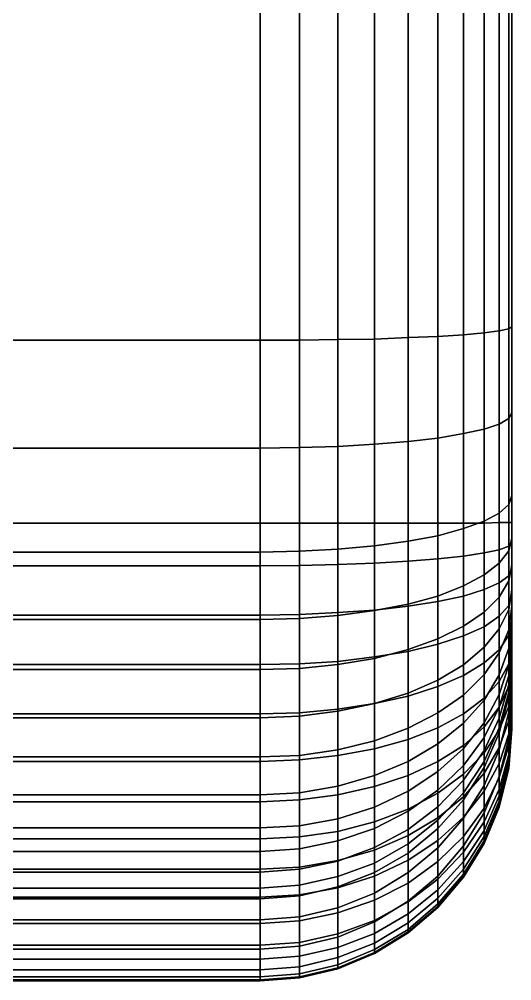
# Model space of a CAD drawing. Extents: x -0.92 to 0.87, y -0.39 to 0.43.
# Drawn here: x -0.5859 to -0.488, y -0.3881 to -0.1969 of the extents above; entities that cross this region are included whole.
import ezdxf

# ---------------------------------------------------------------- set-up
doc = ezdxf.new("R2010")
doc.units = 0
for name, color, linetype in [('CAP_2.8', 7, 'CONTINUOUS'), ('EXTRUDE_1', 7, 'CONTINUOUS'), ('ROUNDING_2.8', 7, 'CONTINUOUS')]:
    doc.layers.add(name, color=color, linetype=linetype)

msp = doc.modelspace()

# ---------------------------------------------------------------- meshes
at = {"layer": 'CAP_2.8'}
mesh = msp.add_polyface(dxfattribs=at)
corners = [(-0.488, -0.297, -0.2428), (-0.488, -0.301, -0.2426), (-0.488, -0.3061, -0.2419), (-0.488, -0.3114, -0.2406), (-0.488, -0.3165, -0.2389), (-0.488, -0.3215, -0.2366), (-0.488, -0.3252, -0.2345), (-0.488, -0.3286, -0.232), (-0.488, -0.3309, -0.23), (-0.488, -0.333, -0.2278), (-0.488, -0.3347, -0.2255), (-0.488, -0.3361, -0.223), (-0.488, -0.3368, -0.2212), (-0.488, -0.3374, -0.2194), (-0.488, -0.3378, -0.2176), (-0.488, -0.3381, -0.2138), (-0.488, -0.3379, -0.1933), (-0.488, -0.3321, -0.1238), (-0.488, -0.3271, -0.093), (-0.488, -0.3241, -0.0822), (-0.488, -0.3235, -0.0805), (-0.488, -0.3222, -0.0778), (-0.488, -0.3209, -0.0755), (-0.488, -0.3193, -0.0734), (-0.488, -0.3166, -0.0706), (-0.488, -0.3136, -0.068), (-0.488, -0.3103, -0.0658), (-0.488, -0.3054, -0.0632), (-0.488, -0.3001, -0.0611), (-0.488, -0.2916, -0.0587), (-0.488, -0.2752, -0.0558), (-0.488, -0.2581, -0.054), (-0.488, -0.1654, -0.0542), (-0.488, -0.0651, -0.0564), (-0.488, 0.0006, -0.0581), (-0.488, 0.0546, -0.0616), (-0.488, 0.1032, -0.0699), (-0.488, 0.1463, -0.0762), (-0.488, 0.1468, -0.0762), (-0.488, 0.1483, -0.0764), (-0.488, 0.151, -0.0773), (-0.488, 0.1598, -0.081), (-0.488, 0.1965, -0.0979), (-0.488, 0.1998, -0.0989), (-0.488, 0.2016, -0.0993), (-0.488, 0.2031, -0.0994), (-0.488, 0.2037, -0.0994), (-0.488, 0.2043, -0.0992), (-0.488, 0.2047, -0.099), (-0.488, 0.205, -0.0987), (-0.488, 0.2052, -0.0983), (-0.488, 0.2053, -0.0978), (-0.488, 0.2052, -0.0955), (-0.488, 0.1882, 0.2108), (-0.488, 0.1888, 0.2203), (-0.488, 0.1903, 0.2309), (-0.488, 0.1927, 0.2391), (-0.488, 0.1961, 0.2472), (-0.488, 0.2004, 0.2552), (-0.488, 0.2074, 0.2656), (-0.488, 0.2177, 0.2779), (-0.488, 0.2316, 0.2916), (-0.488, 0.2489, 0.3057), (-0.488, 0.2661, 0.3172), (-0.488, 0.2797, 0.3248), (-0.488, 0.2912, 0.3299), (-0.488, 0.2947, 0.331), (-0.488, 0.3001, 0.332), (-0.488, 0.3057, 0.3325), (-0.488, 0.3115, 0.3323), (-0.488, 0.3193, 0.3312), (-0.488, 0.3272, 0.3293), (-0.488, 0.3369, 0.3259), (-0.488, 0.3463, 0.3216), (-0.488, 0.3567, 0.3156), (-0.488, 0.366, 0.309), (-0.488, 0.3712, 0.3044), (-0.488, 0.3766, 0.2988), (-0.488, 0.3784, 0.2966), (-0.488, 0.3799, 0.2942), (-0.488, 0.3817, 0.2905), (-0.488, 0.3831, 0.2866), (-0.488, 0.384, 0.2826), (-0.488, 0.3847, 0.2769), (-0.488, 0.3848, 0.271), (-0.488, 0.3824, 0.2496), (-0.488, 0.3786, 0.227), (-0.488, 0.3447, -0.1559), (-0.488, 0.3355, -0.1884), (-0.488, 0.3304, -0.2006), (-0.488, 0.3249, -0.2098), (-0.488, 0.322, -0.2131), (-0.488, 0.319, -0.2155), (-0.488, 0.3158, -0.217), (-0.488, 0.3126, -0.2176)]
mesh.append_faces([[corners[k] for k in face] for face in [(0, 1, 16, 16), (0, 16, 17, 17), (0, 17, 31, 31), (0, 31, 32, 32), (0, 32, 33, 33), (0, 33, 34, 34), (0, 34, 35, 35), (0, 35, 94, 94), (1, 2, 16, 16), (2, 3, 16, 16), (3, 4, 15, 15), (3, 15, 16, 16), (4, 5, 15, 15), (5, 6, 15, 15), (6, 7, 15, 15), (7, 8, 15, 15), (8, 9, 15, 15), (9, 10, 15, 15), (10, 11, 14, 14), (10, 14, 15, 15), (11, 12, 14, 14), (12, 13, 14, 14), (17, 18, 30, 30), (17, 30, 31, 31), (18, 19, 27, 27), (18, 27, 28, 28), (18, 28, 29, 29), (18, 29, 30, 30), (19, 20, 24, 24), (19, 24, 25, 25), (19, 25, 26, 26), (19, 26, 27, 27), (20, 21, 22, 22), (20, 22, 23, 23), (20, 23, 24, 24), (35, 36, 94, 94), (36, 37, 41, 41), (36, 41, 42, 42), (36, 42, 94, 94), (37, 38, 39, 39), (37, 39, 40, 40), (37, 40, 41, 41), (42, 43, 94, 94), (43, 44, 94, 94), (44, 45, 94, 94), (45, 46, 94, 94), (46, 47, 94, 94), (47, 48, 94, 94), (48, 49, 94, 94), (49, 50, 87, 87), (49, 87, 88, 88), (49, 88, 94, 94), (50, 51, 87, 87), (51, 52, 87, 87), (52, 53, 86, 86), (52, 86, 87, 87), (53, 54, 58, 58), (53, 58, 59, 59), (53, 59, 86, 86), (54, 55, 56, 56), (54, 56, 57, 57), (54, 57, 58, 58), (59, 60, 86, 86), (60, 61, 86, 86), (61, 62, 86, 86), (62, 63, 86, 86), (63, 64, 85, 85), (63, 85, 86, 86), (64, 65, 69, 69), (64, 69, 70, 70), (64, 70, 71, 71), (64, 71, 72, 72), (64, 72, 85, 85), (65, 66, 67, 67), (65, 67, 68, 68), (65, 68, 69, 69), (72, 73, 85, 85), (73, 74, 85, 85), (74, 75, 84, 84), (74, 84, 85, 85), (75, 76, 84, 84), (76, 77, 82, 82), (76, 82, 83, 83), (76, 83, 84, 84), (77, 78, 79, 79), (77, 79, 80, 80), (77, 80, 81, 81), (77, 81, 82, 82), (88, 89, 94, 94), (89, 90, 94, 94), (90, 91, 94, 94), (91, 92, 94, 94), (92, 93, 94, 94)]])
at = {"layer": 'EXTRUDE_1'}
mesh = msp.add_polyface(dxfattribs=at)
corners = [(-0.588, -0.2971, -0.2928), (-0.588, -0.3056, -0.2925), (-0.588, -0.3154, -0.2911), (-0.588, -0.3252, -0.2887), (-0.588, -0.335, -0.2854), (-0.588, -0.3445, -0.2811), (-0.588, -0.3525, -0.2765), (-0.588, -0.3599, -0.2711), (-0.588, -0.3659, -0.2658), (-0.588, -0.3715, -0.2598), (-0.588, -0.3767, -0.2527), (-0.588, -0.381, -0.2451), (-0.588, -0.3838, -0.2385), (-0.588, -0.3859, -0.232), (-0.588, -0.3873, -0.2248), (-0.588, -0.3881, -0.2158), (-0.588, -0.3879, -0.191), (-0.588, -0.3818, -0.1176), (-0.588, -0.376, -0.0823), (-0.588, -0.3718, -0.0668), (-0.588, -0.3697, -0.0613), (-0.588, -0.3665, -0.0542), (-0.588, -0.3624, -0.0475), (-0.588, -0.3577, -0.0413), (-0.588, -0.3511, -0.0342), (-0.588, -0.3436, -0.0279), (-0.588, -0.3358, -0.0227), (-0.588, -0.3262, -0.0177), (-0.588, -0.3163, -0.0138), (-0.588, -0.3029, -0.0099), (-0.588, -0.2822, -0.0063), (-0.588, -0.2607, -0.004), (-0.588, -0.1648, -0.0042), (-0.588, -0.0639, -0.0064), (-0.588, 0.0029, -0.0082), (-0.588, 0.0604, -0.0118), (-0.588, 0.111, -0.0205), (-0.588, 0.1509, -0.0263), (-0.588, 0.1522, -0.0264), (-0.588, 0.16, -0.0277), (-0.588, 0.1682, -0.0303), (-0.588, 0.1801, -0.0353), (-0.588, 0.2144, -0.0511), (-0.588, 0.2122, -0.0504), (-0.588, 0.2084, -0.0497), (-0.588, 0.2025, -0.0492), (-0.588, 0.195, -0.05), (-0.588, 0.1861, -0.0523), (-0.588, 0.1751, -0.0581), (-0.588, 0.1643, -0.0685), (-0.588, 0.1573, -0.0821), (-0.588, 0.1551, -0.0941), (-0.588, 0.1552, -0.0977), (-0.588, 0.1381, 0.211), (-0.588, 0.139, 0.2254), (-0.588, 0.1413, 0.2415), (-0.588, 0.1455, 0.256), (-0.588, 0.151, 0.2689), (-0.588, 0.1576, 0.2811), (-0.588, 0.1673, 0.2956), (-0.588, 0.1808, 0.3118), (-0.588, 0.1982, 0.3289), (-0.588, 0.2191, 0.3459), (-0.588, 0.2399, 0.3599), (-0.588, 0.2574, 0.3696), (-0.588, 0.2736, 0.3768), (-0.588, 0.2824, 0.3795), (-0.588, 0.2934, 0.3817), (-0.588, 0.3046, 0.3825), (-0.588, 0.3156, 0.3822), (-0.588, 0.3286, 0.3804), (-0.588, 0.3414, 0.3773), (-0.588, 0.3556, 0.3723), (-0.588, 0.3692, 0.3661), (-0.588, 0.3838, 0.3577), (-0.588, 0.3968, 0.3483), (-0.588, 0.4056, 0.3408), (-0.588, 0.4145, 0.3316), (-0.588, 0.4193, 0.3254), (-0.588, 0.4235, 0.3188), (-0.588, 0.4279, 0.31), (-0.588, 0.4311, 0.3006), (-0.588, 0.4333, 0.2913), (-0.588, 0.4346, 0.2805), (-0.588, 0.4349, 0.2687), (-0.588, 0.4319, 0.2425), (-0.588, 0.4282, 0.2206), (-0.588, 0.394, -0.1649), (-0.588, 0.3829, -0.2048), (-0.588, 0.3751, -0.2233), (-0.588, 0.3654, -0.2394), (-0.588, 0.3567, -0.2493), (-0.588, 0.3458, -0.2581), (-0.588, 0.331, -0.2652), (-0.588, 0.3177, -0.2674), (-0.538, -0.2971, -0.2928), (-0.538, -0.3056, -0.2925), (-0.538, -0.3154, -0.2911), (-0.538, -0.3252, -0.2887), (-0.538, -0.335, -0.2854), (-0.538, -0.3445, -0.2811), (-0.538, -0.3525, -0.2765), (-0.538, -0.3599, -0.2711), (-0.538, -0.3659, -0.2658), (-0.538, -0.3715, -0.2598), (-0.538, -0.3767, -0.2527), (-0.538, -0.381, -0.2451), (-0.538, -0.3838, -0.2385), (-0.538, -0.3859, -0.232), (-0.538, -0.3873, -0.2248), (-0.538, -0.3881, -0.2158), (-0.538, -0.3879, -0.191), (-0.538, -0.3818, -0.1176), (-0.538, -0.376, -0.0823), (-0.538, -0.3718, -0.0668), (-0.538, -0.3697, -0.0613), (-0.538, -0.3665, -0.0542), (-0.538, -0.3624, -0.0475), (-0.538, -0.3577, -0.0413), (-0.538, -0.3511, -0.0342), (-0.538, -0.3436, -0.0279), (-0.538, -0.3358, -0.0227), (-0.538, -0.3262, -0.0177), (-0.538, -0.3163, -0.0138), (-0.538, -0.3029, -0.0099), (-0.538, -0.2822, -0.0063), (-0.538, -0.2607, -0.004), (-0.538, -0.1648, -0.0042), (-0.538, -0.0639, -0.0064), (-0.538, 0.0029, -0.0082), (-0.538, 0.0604, -0.0118), (-0.538, 0.111, -0.0205), (-0.538, 0.1509, -0.0263), (-0.538, 0.1522, -0.0264), (-0.538, 0.16, -0.0277), (-0.538, 0.1682, -0.0303), (-0.538, 0.1801, -0.0353), (-0.538, 0.2144, -0.0511), (-0.538, 0.2122, -0.0504), (-0.538, 0.2084, -0.0497), (-0.538, 0.2025, -0.0492), (-0.538, 0.195, -0.05), (-0.538, 0.1861, -0.0523), (-0.538, 0.1751, -0.0581), (-0.538, 0.1643, -0.0685), (-0.538, 0.1573, -0.0821), (-0.538, 0.1551, -0.0941), (-0.538, 0.1552, -0.0977), (-0.538, 0.1381, 0.211), (-0.538, 0.139, 0.2254), (-0.538, 0.1413, 0.2415), (-0.538, 0.1455, 0.256), (-0.538, 0.151, 0.2689), (-0.538, 0.1576, 0.2811), (-0.538, 0.1673, 0.2956), (-0.538, 0.1808, 0.3118), (-0.538, 0.1982, 0.3289), (-0.538, 0.2191, 0.3459), (-0.538, 0.2399, 0.3599), (-0.538, 0.2574, 0.3696), (-0.538, 0.2736, 0.3768), (-0.538, 0.2824, 0.3795), (-0.538, 0.2934, 0.3817), (-0.538, 0.3046, 0.3825), (-0.538, 0.3156, 0.3822), (-0.538, 0.3286, 0.3804), (-0.538, 0.3414, 0.3773), (-0.538, 0.3556, 0.3723), (-0.538, 0.3692, 0.3661), (-0.538, 0.3838, 0.3577), (-0.538, 0.3968, 0.3483), (-0.538, 0.4056, 0.3408), (-0.538, 0.4145, 0.3316), (-0.538, 0.4193, 0.3254), (-0.538, 0.4235, 0.3188), (-0.538, 0.4279, 0.31), (-0.538, 0.4311, 0.3006), (-0.538, 0.4333, 0.2913), (-0.538, 0.4346, 0.2805), (-0.538, 0.4349, 0.2687), (-0.538, 0.4319, 0.2425), (-0.538, 0.4282, 0.2206), (-0.538, 0.394, -0.1649), (-0.538, 0.3829, -0.2048), (-0.538, 0.3751, -0.2233), (-0.538, 0.3654, -0.2394), (-0.538, 0.3567, -0.2493), (-0.538, 0.3458, -0.2581), (-0.538, 0.331, -0.2652), (-0.538, 0.3177, -0.2674)]
mesh.append_faces([[corners[k] for k in face] for face in [(0, 1, 96, 95), (1, 2, 97, 96), (2, 3, 98, 97), (3, 4, 99, 98), (4, 5, 100, 99), (5, 6, 101, 100), (6, 7, 102, 101), (7, 8, 103, 102), (8, 9, 104, 103), (9, 10, 105, 104), (10, 11, 106, 105), (11, 12, 107, 106), (12, 13, 108, 107), (13, 14, 109, 108), (14, 15, 110, 109), (15, 16, 111, 110), (16, 17, 112, 111), (17, 18, 113, 112), (18, 19, 114, 113), (19, 20, 115, 114), (20, 21, 116, 115), (21, 22, 117, 116), (22, 23, 118, 117), (23, 24, 119, 118), (24, 25, 120, 119), (25, 26, 121, 120), (26, 27, 122, 121), (27, 28, 123, 122), (28, 29, 124, 123), (29, 30, 125, 124), (30, 31, 126, 125), (31, 32, 127, 126), (32, 33, 128, 127), (33, 34, 129, 128), (34, 35, 130, 129), (35, 36, 131, 130), (36, 37, 132, 131), (37, 38, 133, 132), (38, 39, 134, 133), (39, 40, 135, 134), (40, 41, 136, 135), (41, 42, 137, 136), (42, 43, 138, 137), (43, 44, 139, 138), (44, 45, 140, 139), (45, 46, 141, 140), (46, 47, 142, 141), (47, 48, 143, 142), (48, 49, 144, 143), (49, 50, 145, 144), (50, 51, 146, 145), (51, 52, 147, 146), (52, 53, 148, 147), (53, 54, 149, 148), (54, 55, 150, 149), (55, 56, 151, 150), (56, 57, 152, 151), (57, 58, 153, 152), (58, 59, 154, 153), (59, 60, 155, 154), (60, 61, 156, 155), (61, 62, 157, 156), (62, 63, 158, 157), (63, 64, 159, 158), (64, 65, 160, 159), (65, 66, 161, 160), (66, 67, 162, 161), (67, 68, 163, 162), (68, 69, 164, 163), (69, 70, 165, 164), (70, 71, 166, 165), (71, 72, 167, 166), (72, 73, 168, 167), (73, 74, 169, 168), (74, 75, 170, 169), (75, 76, 171, 170), (76, 77, 172, 171), (77, 78, 173, 172), (78, 79, 174, 173), (79, 80, 175, 174), (80, 81, 176, 175), (81, 82, 177, 176), (82, 83, 178, 177), (83, 84, 179, 178), (84, 85, 180, 179), (85, 86, 181, 180), (86, 87, 182, 181), (87, 88, 183, 182), (88, 89, 184, 183), (89, 90, 185, 184), (90, 91, 186, 185), (91, 92, 187, 186), (92, 93, 188, 187), (93, 94, 189, 188), (94, 0, 95, 189)]])
at = {"layer": 'ROUNDING_2.8'}
mesh = msp.add_polyface(dxfattribs=at)
corners = [(-0.538, -0.2822, -0.0063), (-0.538, -0.2607, -0.004), (-0.5302, -0.2607, -0.0046), (-0.5302, -0.2821, -0.0069), (-0.538, -0.1648, -0.0042), (-0.5302, -0.1648, -0.0048), (-0.538, -0.0639, -0.0064), (-0.5302, -0.0639, -0.007), (-0.538, 0.0029, -0.0082), (-0.5302, 0.0029, -0.0088), (-0.538, 0.3177, -0.2674), (-0.538, -0.2971, -0.2928), (-0.5302, -0.2971, -0.2922), (-0.5302, 0.3176, -0.2668), (-0.5226, -0.2606, -0.0064), (-0.5226, -0.2819, -0.0087), (-0.5226, -0.1648, -0.0066), (-0.5226, -0.064, -0.0088), (-0.5226, 0.0028, -0.0106), (-0.5226, -0.2971, -0.2904), (-0.5226, 0.3175, -0.2649), (-0.5153, -0.2605, -0.0094), (-0.5153, -0.2814, -0.0117), (-0.5153, -0.1648, -0.0097), (-0.5153, -0.0641, -0.0118), (-0.5153, 0.0027, -0.0136), (-0.5153, -0.2971, -0.2874), (-0.5153, 0.3171, -0.262), (-0.5086, -0.2602, -0.0135), (-0.5086, -0.2809, -0.0158), (-0.5086, -0.1649, -0.0138), (-0.5086, -0.0642, -0.0159), (-0.5086, 0.0025, -0.0177), (-0.5086, -0.2971, -0.2833), (-0.5086, 0.3167, -0.2579), (-0.5027, -0.26, -0.0186), (-0.5027, -0.2802, -0.0208), (-0.5027, -0.165, -0.0188), (-0.5027, -0.0643, -0.021), (-0.5027, 0.0022, -0.0228), (-0.5086, 0.0593, -0.0213), (-0.5027, 0.0587, -0.0264), (-0.5027, -0.2971, -0.2782), (-0.5027, 0.3162, -0.2528), (-0.4976, -0.2597, -0.0246), (-0.4976, -0.2793, -0.0267), (-0.4976, -0.165, -0.0248), (-0.4976, -0.0644, -0.027), (-0.4976, 0.002, -0.0288), (-0.4976, 0.058, -0.0323), (-0.4976, -0.2971, -0.2722), (-0.4976, 0.3156, -0.2468), (-0.4976, -0.2982, -0.03), (-0.4935, -0.2784, -0.0333), (-0.4935, -0.2967, -0.0365), (-0.4935, -0.2593, -0.0313), (-0.4935, -0.1651, -0.0315), (-0.4935, -0.0646, -0.0337), (-0.4935, 0.0017, -0.0355), (-0.4935, 0.0572, -0.039), (-0.4935, -0.2971, -0.2655), (-0.4935, 0.3149, -0.2402), (-0.4905, -0.2774, -0.0405), (-0.4905, -0.2951, -0.0436), (-0.4905, -0.2589, -0.0385), (-0.4905, -0.1652, -0.0388), (-0.4905, -0.0648, -0.0409), (-0.4905, 0.0013, -0.0427), (-0.4905, 0.0564, -0.0462), (-0.4905, -0.297, -0.2583), (-0.4905, 0.3142, -0.233), (-0.4886, -0.2763, -0.0481), (-0.4886, -0.2934, -0.0511), (-0.4886, -0.2585, -0.0462), (-0.4886, -0.1653, -0.0464), (-0.4886, -0.0649, -0.0485), (-0.4886, 0.001, -0.0503), (-0.4886, 0.0555, -0.0538), (-0.4886, -0.297, -0.2506), (-0.4886, 0.3134, -0.2254), (-0.488, -0.2752, -0.0558), (-0.488, -0.2916, -0.0587), (-0.488, -0.2581, -0.054), (-0.488, -0.1654, -0.0542), (-0.488, -0.0651, -0.0564), (-0.488, 0.0006, -0.0581), (-0.488, 0.0546, -0.0616), (-0.488, -0.297, -0.2428), (-0.488, 0.3126, -0.2176)]
mesh.append_faces([[corners[k] for k in face] for face in [(0, 1, 2, 3), (1, 4, 5, 2), (4, 6, 7, 5), (6, 8, 9, 7), (10, 11, 12, 13), (3, 2, 14, 15), (2, 5, 16, 14), (5, 7, 17, 16), (7, 9, 18, 17), (13, 12, 19, 20), (15, 14, 21, 22), (14, 16, 23, 21), (16, 17, 24, 23), (17, 18, 25, 24), (20, 19, 26, 27), (22, 21, 28, 29), (21, 23, 30, 28), (23, 24, 31, 30), (24, 25, 32, 31), (27, 26, 33, 34), (29, 28, 35, 36), (28, 30, 37, 35), (30, 31, 38, 37), (31, 32, 39, 38), (32, 40, 41, 39), (34, 33, 42, 43), (36, 35, 44, 45), (35, 37, 46, 44), (37, 38, 47, 46), (38, 39, 48, 47), (39, 41, 49, 48), (43, 42, 50, 51), (52, 45, 53, 54), (45, 44, 55, 53), (44, 46, 56, 55), (46, 47, 57, 56), (47, 48, 58, 57), (48, 49, 59, 58), (51, 50, 60, 61), (54, 53, 62, 63), (53, 55, 64, 62), (55, 56, 65, 64), (56, 57, 66, 65), (57, 58, 67, 66), (58, 59, 68, 67), (61, 60, 69, 70), (63, 62, 71, 72), (62, 64, 73, 71), (64, 65, 74, 73), (65, 66, 75, 74), (66, 67, 76, 75), (67, 68, 77, 76), (70, 69, 78, 79), (72, 71, 80, 81), (71, 73, 82, 80), (73, 74, 83, 82), (74, 75, 84, 83), (75, 76, 85, 84), (76, 77, 86, 85), (79, 78, 87, 88)]])
mesh = msp.add_polyface(dxfattribs=at)
corners = [(-0.538, -0.2971, -0.2928), (-0.538, -0.3056, -0.2925), (-0.5302, -0.3055, -0.2918), (-0.5302, -0.2971, -0.2922), (-0.538, -0.3154, -0.2911), (-0.5302, -0.3153, -0.2905), (-0.538, -0.3163, -0.0138), (-0.538, -0.3029, -0.0099), (-0.5302, -0.3027, -0.0105), (-0.5302, -0.3161, -0.0144), (-0.538, -0.2822, -0.0063), (-0.5302, -0.2821, -0.0069), (-0.5226, -0.3053, -0.29), (-0.5226, -0.2971, -0.2904), (-0.5226, -0.3149, -0.2887), (-0.5226, -0.3023, -0.0123), (-0.5226, -0.3155, -0.0161), (-0.5226, -0.2819, -0.0087), (-0.5153, -0.3051, -0.287), (-0.5153, -0.2971, -0.2874), (-0.5153, -0.3144, -0.2857), (-0.5226, -0.3246, -0.2864), (-0.5153, -0.3237, -0.2835), (-0.5153, -0.3016, -0.0152), (-0.5153, -0.3145, -0.0189), (-0.5153, -0.2814, -0.0117), (-0.5086, -0.3047, -0.2829), (-0.5086, -0.2971, -0.2833), (-0.5086, -0.3136, -0.2817), (-0.5086, -0.3226, -0.2795), (-0.5153, -0.324, -0.0227), (-0.5086, -0.3132, -0.0228), (-0.5086, -0.3222, -0.0264), (-0.5086, -0.3007, -0.0192), (-0.5086, -0.2809, -0.0158), (-0.5027, -0.3042, -0.2779), (-0.5027, -0.2971, -0.2782), (-0.5027, -0.3127, -0.2767), (-0.5027, -0.3212, -0.2746), (-0.5027, -0.3116, -0.0277), (-0.5027, -0.3201, -0.0311), (-0.5027, -0.2996, -0.0242), (-0.5027, -0.2802, -0.0208), (-0.4976, -0.3037, -0.2719), (-0.4976, -0.2971, -0.2722), (-0.4976, -0.3116, -0.2708), (-0.4976, -0.3195, -0.2689), (-0.4976, -0.3096, -0.0333), (-0.4976, -0.3176, -0.0365), (-0.4976, -0.2982, -0.03), (-0.4976, -0.2793, -0.0267), (-0.4935, -0.303, -0.2652), (-0.4935, -0.2971, -0.2655), (-0.4935, -0.3103, -0.2642), (-0.4935, -0.3177, -0.2625), (-0.4935, -0.3074, -0.0396), (-0.4935, -0.3148, -0.0426), (-0.4935, -0.2967, -0.0365), (-0.4905, -0.3024, -0.258), (-0.4905, -0.297, -0.2583), (-0.4905, -0.309, -0.2571), (-0.4905, -0.3156, -0.2555), (-0.4935, -0.3218, -0.0462), (-0.4905, -0.3118, -0.0492), (-0.4905, -0.3181, -0.0525), (-0.4905, -0.3051, -0.0465), (-0.4905, -0.2951, -0.0436), (-0.4886, -0.3017, -0.2504), (-0.4886, -0.297, -0.2506), (-0.4886, -0.3076, -0.2496), (-0.4886, -0.3135, -0.2482), (-0.4905, -0.3223, -0.2533), (-0.4886, -0.3194, -0.2462), (-0.4905, -0.3229, -0.0556), (-0.4886, -0.3143, -0.0591), (-0.4886, -0.3183, -0.0618), (-0.4886, -0.3086, -0.0561), (-0.4886, -0.3026, -0.0537), (-0.4886, -0.2934, -0.0511), (-0.488, -0.301, -0.2426), (-0.488, -0.297, -0.2428), (-0.488, -0.3061, -0.2419), (-0.488, -0.3114, -0.2406), (-0.488, -0.3165, -0.2389), (-0.4886, -0.322, -0.0649), (-0.488, -0.3136, -0.068), (-0.488, -0.3166, -0.0706), (-0.488, -0.3103, -0.0658), (-0.488, -0.3054, -0.0632), (-0.488, -0.3001, -0.0611), (-0.488, -0.2916, -0.0587)]
mesh.append_faces([[corners[k] for k in face] for face in [(0, 1, 2, 3), (1, 4, 5, 2), (6, 7, 8, 9), (7, 10, 11, 8), (3, 2, 12, 13), (2, 5, 14, 12), (9, 8, 15, 16), (8, 11, 17, 15), (13, 12, 18, 19), (12, 14, 20, 18), (14, 21, 22, 20), (16, 15, 23, 24), (15, 17, 25, 23), (19, 18, 26, 27), (18, 20, 28, 26), (20, 22, 29, 28), (30, 24, 31, 32), (24, 23, 33, 31), (23, 25, 34, 33), (27, 26, 35, 36), (26, 28, 37, 35), (28, 29, 38, 37), (32, 31, 39, 40), (31, 33, 41, 39), (33, 34, 42, 41), (36, 35, 43, 44), (35, 37, 45, 43), (37, 38, 46, 45), (40, 39, 47, 48), (39, 41, 49, 47), (41, 42, 50, 49), (44, 43, 51, 52), (43, 45, 53, 51), (45, 46, 54, 53), (48, 47, 55, 56), (47, 49, 57, 55), (52, 51, 58, 59), (51, 53, 60, 58), (53, 54, 61, 60), (62, 56, 63, 64), (56, 55, 65, 63), (55, 57, 66, 65), (59, 58, 67, 68), (58, 60, 69, 67), (60, 61, 70, 69), (61, 71, 72, 70), (73, 64, 74, 75), (64, 63, 76, 74), (63, 65, 77, 76), (65, 66, 78, 77), (68, 67, 79, 80), (67, 69, 81, 79), (69, 70, 82, 81), (70, 72, 83, 82), (84, 75, 85, 86), (75, 74, 87, 85), (74, 76, 88, 87), (76, 77, 89, 88), (77, 78, 90, 89)]])
mesh = msp.add_polyface(dxfattribs=at)
corners = [(-0.538, -0.3154, -0.2911), (-0.538, -0.3252, -0.2887), (-0.5302, -0.3251, -0.2881), (-0.5302, -0.3153, -0.2905), (-0.538, -0.335, -0.2854), (-0.5302, -0.3348, -0.2848), (-0.538, -0.3445, -0.2811), (-0.5302, -0.3442, -0.2806), (-0.538, -0.3525, -0.2765), (-0.5302, -0.3521, -0.2759), (-0.538, -0.3511, -0.0342), (-0.538, -0.3436, -0.0279), (-0.5302, -0.3433, -0.0284), (-0.5302, -0.3507, -0.0346), (-0.538, -0.3358, -0.0227), (-0.5302, -0.3355, -0.0232), (-0.538, -0.3262, -0.0177), (-0.5302, -0.326, -0.0183), (-0.538, -0.3163, -0.0138), (-0.5302, -0.3161, -0.0144), (-0.5226, -0.3246, -0.2864), (-0.5226, -0.3149, -0.2887), (-0.5226, -0.3341, -0.2831), (-0.5226, -0.3433, -0.2789), (-0.5226, -0.3511, -0.2744), (-0.5226, -0.3422, -0.0299), (-0.5226, -0.3494, -0.036), (-0.5226, -0.3345, -0.0248), (-0.5226, -0.3252, -0.02), (-0.5226, -0.3155, -0.0161), (-0.5153, -0.333, -0.2803), (-0.5153, -0.3237, -0.2835), (-0.5153, -0.342, -0.2762), (-0.5153, -0.3495, -0.2719), (-0.5153, -0.3404, -0.0323), (-0.5153, -0.3473, -0.0382), (-0.5153, -0.333, -0.0274), (-0.5153, -0.324, -0.0227), (-0.5153, -0.3145, -0.0189), (-0.5086, -0.3315, -0.2765), (-0.5086, -0.3226, -0.2795), (-0.5086, -0.3401, -0.2726), (-0.5086, -0.3473, -0.2684), (-0.5153, -0.3536, -0.0448), (-0.5086, -0.3445, -0.0411), (-0.5086, -0.3504, -0.0475), (-0.5086, -0.3379, -0.0356), (-0.5086, -0.3309, -0.0309), (-0.5086, -0.3222, -0.0264), (-0.5027, -0.3296, -0.2718), (-0.5027, -0.3212, -0.2746), (-0.5027, -0.3378, -0.2681), (-0.5027, -0.3445, -0.2642), (-0.5086, -0.354, -0.2636), (-0.5027, -0.3508, -0.2596), (-0.5086, -0.3544, -0.0529), (-0.5027, -0.3465, -0.0507), (-0.5027, -0.3502, -0.0557), (-0.5027, -0.341, -0.0448), (-0.5027, -0.3348, -0.0397), (-0.5027, -0.3283, -0.0353), (-0.5027, -0.3201, -0.0311), (-0.4976, -0.3274, -0.2662), (-0.4976, -0.3195, -0.2689), (-0.4976, -0.335, -0.2628), (-0.4976, -0.3413, -0.2591), (-0.4976, -0.347, -0.255), (-0.5027, -0.3535, -0.0611), (-0.4976, -0.3453, -0.0591), (-0.4976, -0.3482, -0.0639), (-0.4976, -0.3419, -0.0546), (-0.4976, -0.3369, -0.0492), (-0.4976, -0.3313, -0.0445), (-0.4976, -0.3253, -0.0405), (-0.4976, -0.3176, -0.0365), (-0.4935, -0.3249, -0.26), (-0.4935, -0.3177, -0.2625), (-0.4935, -0.3319, -0.2568), (-0.4935, -0.3376, -0.2535), (-0.4935, -0.3428, -0.2497), (-0.4976, -0.3515, -0.251), (-0.4935, -0.3468, -0.2462), (-0.4976, -0.3521, -0.0731), (-0.4976, -0.3507, -0.0692), (-0.4935, -0.3445, -0.0718), (-0.4935, -0.3457, -0.0752), (-0.4935, -0.3423, -0.0671), (-0.4935, -0.3397, -0.0628), (-0.4935, -0.3368, -0.0589), (-0.4935, -0.3323, -0.0541)]
mesh.append_faces([[corners[k] for k in face] for face in [(0, 1, 2, 3), (1, 4, 5, 2), (4, 6, 7, 5), (6, 8, 9, 7), (10, 11, 12, 13), (11, 14, 15, 12), (14, 16, 17, 15), (16, 18, 19, 17), (3, 2, 20, 21), (2, 5, 22, 20), (5, 7, 23, 22), (7, 9, 24, 23), (13, 12, 25, 26), (12, 15, 27, 25), (15, 17, 28, 27), (17, 19, 29, 28), (20, 22, 30, 31), (22, 23, 32, 30), (23, 24, 33, 32), (26, 25, 34, 35), (25, 27, 36, 34), (27, 28, 37, 36), (28, 29, 38, 37), (31, 30, 39, 40), (30, 32, 41, 39), (32, 33, 42, 41), (43, 35, 44, 45), (35, 34, 46, 44), (34, 36, 47, 46), (36, 37, 48, 47), (40, 39, 49, 50), (39, 41, 51, 49), (41, 42, 52, 51), (42, 53, 54, 52), (55, 45, 56, 57), (45, 44, 58, 56), (44, 46, 59, 58), (46, 47, 60, 59), (47, 48, 61, 60), (50, 49, 62, 63), (49, 51, 64, 62), (51, 52, 65, 64), (52, 54, 66, 65), (67, 57, 68, 69), (57, 56, 70, 68), (56, 58, 71, 70), (58, 59, 72, 71), (59, 60, 73, 72), (60, 61, 74, 73), (63, 62, 75, 76), (62, 64, 77, 75), (64, 65, 78, 77), (65, 66, 79, 78), (66, 80, 81, 79), (82, 83, 84, 85), (83, 69, 86, 84), (69, 68, 87, 86), (68, 70, 88, 87), (70, 71, 89, 88)]])
mesh = msp.add_polyface(dxfattribs=at)
corners = [(-0.4976, -0.3369, -0.0492), (-0.4976, -0.3313, -0.0445), (-0.4935, -0.3272, -0.0498), (-0.4935, -0.3323, -0.0541), (-0.4976, -0.3253, -0.0405), (-0.4935, -0.3218, -0.0462), (-0.4976, -0.3176, -0.0365), (-0.4935, -0.3148, -0.0426), (-0.4935, -0.3177, -0.2625), (-0.4935, -0.3249, -0.26), (-0.4905, -0.3223, -0.2533), (-0.4905, -0.3156, -0.2555), (-0.4935, -0.3319, -0.2568), (-0.4905, -0.3286, -0.2504), (-0.4935, -0.3376, -0.2535), (-0.4905, -0.3337, -0.2474), (-0.4935, -0.3428, -0.2497), (-0.4905, -0.3383, -0.2441), (-0.4935, -0.3468, -0.2462), (-0.4905, -0.3417, -0.241), (-0.4935, -0.3504, -0.2423), (-0.4905, -0.3449, -0.2377), (-0.4935, -0.3538, -0.2378), (-0.4905, -0.3477, -0.2339), (-0.4935, -0.3547, -0.121), (-0.4935, -0.3493, -0.0881), (-0.4905, -0.3422, -0.0897), (-0.4905, -0.3475, -0.1219), (-0.4935, -0.3457, -0.0752), (-0.4905, -0.3388, -0.0774), (-0.4935, -0.3445, -0.0718), (-0.4905, -0.3378, -0.0746), (-0.4935, -0.3423, -0.0671), (-0.4905, -0.3359, -0.0705), (-0.4935, -0.3397, -0.0628), (-0.4905, -0.3337, -0.0669), (-0.4935, -0.3368, -0.0589), (-0.4905, -0.3312, -0.0635), (-0.4905, -0.3273, -0.0593), (-0.4905, -0.3229, -0.0556), (-0.4905, -0.3181, -0.0525), (-0.4886, -0.3251, -0.2436), (-0.4886, -0.3194, -0.2462), (-0.4886, -0.3295, -0.241), (-0.4886, -0.3335, -0.2381), (-0.4886, -0.3364, -0.2356), (-0.4886, -0.339, -0.2328), (-0.4886, -0.3413, -0.2297), (-0.4905, -0.35, -0.2298), (-0.4886, -0.3431, -0.2264), (-0.4905, -0.3513, -0.2266), (-0.4886, -0.3442, -0.2239), (-0.4905, -0.3524, -0.2233), (-0.4886, -0.345, -0.2214), (-0.4905, -0.3531, -0.2198), (-0.4886, -0.3455, -0.2187), (-0.4905, -0.3536, -0.2144), (-0.4886, -0.3459, -0.2141), (-0.4905, -0.3534, -0.1926), (-0.4886, -0.3457, -0.1929), (-0.4886, -0.3399, -0.1228), (-0.4886, -0.3347, -0.0913), (-0.4886, -0.3316, -0.0798), (-0.4886, -0.3307, -0.0775), (-0.4886, -0.3292, -0.0741), (-0.4886, -0.3274, -0.0711), (-0.4886, -0.3253, -0.0684), (-0.4886, -0.322, -0.0649), (-0.4886, -0.3183, -0.0618), (-0.488, -0.3215, -0.2366), (-0.488, -0.3165, -0.2389), (-0.488, -0.3252, -0.2345), (-0.488, -0.3286, -0.232), (-0.488, -0.3309, -0.23), (-0.488, -0.333, -0.2278), (-0.488, -0.3347, -0.2255), (-0.488, -0.3361, -0.223), (-0.488, -0.3368, -0.2212), (-0.488, -0.3374, -0.2194), (-0.488, -0.3378, -0.2176), (-0.488, -0.3381, -0.2138), (-0.488, -0.3379, -0.1933), (-0.488, -0.3321, -0.1238), (-0.488, -0.3271, -0.093), (-0.488, -0.3241, -0.0822), (-0.488, -0.3235, -0.0805), (-0.488, -0.3222, -0.0778), (-0.488, -0.3209, -0.0755), (-0.488, -0.3193, -0.0734), (-0.488, -0.3166, -0.0706)]
mesh.append_faces([[corners[k] for k in face] for face in [(0, 1, 2, 3), (1, 4, 5, 2), (4, 6, 7, 5), (8, 9, 10, 11), (9, 12, 13, 10), (12, 14, 15, 13), (14, 16, 17, 15), (16, 18, 19, 17), (18, 20, 21, 19), (20, 22, 23, 21), (24, 25, 26, 27), (25, 28, 29, 26), (28, 30, 31, 29), (30, 32, 33, 31), (32, 34, 35, 33), (34, 36, 37, 35), (36, 3, 38, 37), (3, 2, 39, 38), (2, 5, 40, 39), (10, 13, 41, 42), (13, 15, 43, 41), (15, 17, 44, 43), (17, 19, 45, 44), (19, 21, 46, 45), (21, 23, 47, 46), (23, 48, 49, 47), (48, 50, 51, 49), (50, 52, 53, 51), (52, 54, 55, 53), (54, 56, 57, 55), (56, 58, 59, 57), (58, 27, 60, 59), (27, 26, 61, 60), (26, 29, 62, 61), (29, 31, 63, 62), (31, 33, 64, 63), (33, 35, 65, 64), (35, 37, 66, 65), (37, 38, 67, 66), (38, 39, 68, 67), (42, 41, 69, 70), (41, 43, 71, 69), (43, 44, 72, 71), (44, 45, 73, 72), (45, 46, 74, 73), (46, 47, 75, 74), (47, 49, 76, 75), (49, 51, 77, 76), (51, 53, 78, 77), (53, 55, 79, 78), (55, 57, 80, 79), (57, 59, 81, 80), (59, 60, 82, 81), (60, 61, 83, 82), (61, 62, 84, 83), (62, 63, 85, 84), (63, 64, 86, 85), (64, 65, 87, 86), (65, 66, 88, 87), (66, 67, 89, 88)]])
mesh = msp.add_polyface(dxfattribs=at)
corners = [(-0.5153, -0.3761, -0.2427), (-0.5153, -0.3787, -0.2366), (-0.5086, -0.3748, -0.2352), (-0.5086, -0.3724, -0.2409), (-0.5153, -0.3806, -0.2306), (-0.5086, -0.3766, -0.2296), (-0.5153, -0.3819, -0.224), (-0.5086, -0.3779, -0.2234), (-0.5153, -0.3827, -0.2156), (-0.5086, -0.3786, -0.2154), (-0.5153, -0.3825, -0.1912), (-0.5086, -0.3784, -0.1914), (-0.5153, -0.3764, -0.1183), (-0.5086, -0.3723, -0.1188), (-0.5153, -0.3707, -0.0834), (-0.5086, -0.3666, -0.0843), (-0.5153, -0.3666, -0.0685), (-0.5086, -0.3627, -0.0697), (-0.5153, -0.3647, -0.0634), (-0.5086, -0.3609, -0.065), (-0.5153, -0.3616, -0.0568), (-0.5086, -0.358, -0.0587), (-0.5153, -0.3578, -0.0506), (-0.5086, -0.3544, -0.0529), (-0.5153, -0.3536, -0.0448), (-0.5086, -0.3504, -0.0475), (-0.5086, -0.354, -0.2636), (-0.5086, -0.3592, -0.2589), (-0.5027, -0.3557, -0.2553), (-0.5027, -0.3508, -0.2596), (-0.5086, -0.3641, -0.2537), (-0.5027, -0.3602, -0.2504), (-0.5086, -0.3687, -0.2475), (-0.5027, -0.3644, -0.2447), (-0.5027, -0.3679, -0.2386), (-0.5027, -0.37, -0.2334), (-0.5027, -0.3717, -0.2283), (-0.5027, -0.3728, -0.2227), (-0.5027, -0.3735, -0.2152), (-0.5027, -0.3733, -0.1916), (-0.5027, -0.3673, -0.1194), (-0.5027, -0.3617, -0.0854), (-0.5027, -0.3578, -0.0713), (-0.5027, -0.3562, -0.0669), (-0.5027, -0.3535, -0.0611), (-0.5027, -0.3502, -0.0557), (-0.4976, -0.3515, -0.251), (-0.4976, -0.347, -0.255), (-0.4976, -0.3556, -0.2466), (-0.4976, -0.3594, -0.2415), (-0.4976, -0.3625, -0.236), (-0.4976, -0.3644, -0.2314), (-0.4976, -0.3659, -0.2268), (-0.4976, -0.3669, -0.2218), (-0.4976, -0.3675, -0.215), (-0.4976, -0.3673, -0.1919), (-0.4976, -0.3613, -0.1202), (-0.4976, -0.3558, -0.0867), (-0.4976, -0.3521, -0.0731), (-0.4976, -0.3507, -0.0692), (-0.4976, -0.3482, -0.0639), (-0.4935, -0.3504, -0.2423), (-0.4935, -0.3468, -0.2462), (-0.4935, -0.3538, -0.2378), (-0.4935, -0.3565, -0.233), (-0.4935, -0.3582, -0.2291), (-0.4935, -0.3594, -0.2251), (-0.4935, -0.3603, -0.2209), (-0.4935, -0.3608, -0.2147), (-0.4935, -0.3606, -0.1922), (-0.4935, -0.3547, -0.121), (-0.4935, -0.3493, -0.0881), (-0.4935, -0.3457, -0.0752), (-0.4905, -0.35, -0.2298), (-0.4905, -0.3477, -0.2339), (-0.4905, -0.3513, -0.2266), (-0.4905, -0.3524, -0.2233), (-0.4905, -0.3531, -0.2198), (-0.4905, -0.3536, -0.2144), (-0.4905, -0.3534, -0.1926), (-0.4905, -0.3475, -0.1219)]
mesh.append_faces([[corners[k] for k in face] for face in [(0, 1, 2, 3), (1, 4, 5, 2), (4, 6, 7, 5), (6, 8, 9, 7), (8, 10, 11, 9), (10, 12, 13, 11), (12, 14, 15, 13), (14, 16, 17, 15), (16, 18, 19, 17), (18, 20, 21, 19), (20, 22, 23, 21), (22, 24, 25, 23), (26, 27, 28, 29), (27, 30, 31, 28), (30, 32, 33, 31), (32, 3, 34, 33), (3, 2, 35, 34), (2, 5, 36, 35), (5, 7, 37, 36), (7, 9, 38, 37), (9, 11, 39, 38), (11, 13, 40, 39), (13, 15, 41, 40), (15, 17, 42, 41), (17, 19, 43, 42), (19, 21, 44, 43), (21, 23, 45, 44), (29, 28, 46, 47), (28, 31, 48, 46), (31, 33, 49, 48), (33, 34, 50, 49), (34, 35, 51, 50), (35, 36, 52, 51), (36, 37, 53, 52), (37, 38, 54, 53), (38, 39, 55, 54), (39, 40, 56, 55), (40, 41, 57, 56), (41, 42, 58, 57), (42, 43, 59, 58), (43, 44, 60, 59), (46, 48, 61, 62), (48, 49, 63, 61), (49, 50, 64, 63), (50, 51, 65, 64), (51, 52, 66, 65), (52, 53, 67, 66), (53, 54, 68, 67), (54, 55, 69, 68), (55, 56, 70, 69), (56, 57, 71, 70), (57, 58, 72, 71), (63, 64, 73, 74), (64, 65, 75, 73), (65, 66, 76, 75), (66, 67, 77, 76), (67, 68, 78, 77), (68, 69, 79, 78), (69, 70, 80, 79)]])
mesh = msp.add_polyface(dxfattribs=at)
corners = [(-0.538, -0.3525, -0.2765), (-0.538, -0.3599, -0.2711), (-0.5302, -0.3595, -0.2706), (-0.5302, -0.3521, -0.2759), (-0.538, -0.3659, -0.2658), (-0.5302, -0.3655, -0.2653), (-0.538, -0.3715, -0.2598), (-0.5302, -0.371, -0.2594), (-0.538, -0.3767, -0.2527), (-0.5302, -0.3762, -0.2524), (-0.538, -0.381, -0.2451), (-0.5302, -0.3805, -0.2448), (-0.538, -0.3838, -0.2385), (-0.5302, -0.3832, -0.2383), (-0.538, -0.3859, -0.232), (-0.5302, -0.3853, -0.2318), (-0.538, -0.3873, -0.2248), (-0.5302, -0.3867, -0.2247), (-0.538, -0.3881, -0.2158), (-0.5302, -0.3875, -0.2157), (-0.538, -0.3879, -0.191), (-0.5302, -0.3873, -0.191), (-0.538, -0.3818, -0.1176), (-0.5302, -0.3812, -0.1177), (-0.538, -0.376, -0.0823), (-0.5302, -0.3754, -0.0824), (-0.538, -0.3718, -0.0668), (-0.5302, -0.3712, -0.067), (-0.538, -0.3697, -0.0613), (-0.5302, -0.3691, -0.0615), (-0.538, -0.3665, -0.0542), (-0.5302, -0.3659, -0.0545), (-0.538, -0.3624, -0.0475), (-0.5302, -0.3619, -0.0479), (-0.538, -0.3577, -0.0413), (-0.5302, -0.3573, -0.0417), (-0.538, -0.3511, -0.0342), (-0.5302, -0.3507, -0.0346), (-0.5226, -0.3584, -0.2692), (-0.5226, -0.3511, -0.2744), (-0.5226, -0.3642, -0.264), (-0.5226, -0.3696, -0.2582), (-0.5226, -0.3746, -0.2514), (-0.5226, -0.3788, -0.244), (-0.5226, -0.3815, -0.2377), (-0.5226, -0.3835, -0.2314), (-0.5226, -0.3849, -0.2245), (-0.5226, -0.3857, -0.2157), (-0.5226, -0.3855, -0.1911), (-0.5226, -0.3794, -0.1179), (-0.5226, -0.3736, -0.0828), (-0.5226, -0.3694, -0.0676), (-0.5226, -0.3674, -0.0622), (-0.5226, -0.3643, -0.0554), (-0.5226, -0.3603, -0.0489), (-0.5226, -0.3559, -0.0429), (-0.5226, -0.3494, -0.036), (-0.5153, -0.3565, -0.2668), (-0.5153, -0.3495, -0.2719), (-0.5153, -0.3621, -0.2619), (-0.5153, -0.3673, -0.2563), (-0.5153, -0.3721, -0.2498), (-0.5153, -0.3761, -0.2427), (-0.5153, -0.3787, -0.2366), (-0.5153, -0.3806, -0.2306), (-0.5153, -0.3819, -0.224), (-0.5153, -0.3827, -0.2156), (-0.5153, -0.3825, -0.1912), (-0.5153, -0.3764, -0.1183), (-0.5153, -0.3707, -0.0834), (-0.5153, -0.3666, -0.0685), (-0.5153, -0.3647, -0.0634), (-0.5153, -0.3616, -0.0568), (-0.5153, -0.3578, -0.0506), (-0.5153, -0.3536, -0.0448), (-0.5153, -0.3473, -0.0382), (-0.5086, -0.354, -0.2636), (-0.5086, -0.3473, -0.2684), (-0.5086, -0.3592, -0.2589), (-0.5086, -0.3641, -0.2537), (-0.5086, -0.3687, -0.2475), (-0.5086, -0.3724, -0.2409)]
mesh.append_faces([[corners[k] for k in face] for face in [(0, 1, 2, 3), (1, 4, 5, 2), (4, 6, 7, 5), (6, 8, 9, 7), (8, 10, 11, 9), (10, 12, 13, 11), (12, 14, 15, 13), (14, 16, 17, 15), (16, 18, 19, 17), (18, 20, 21, 19), (20, 22, 23, 21), (22, 24, 25, 23), (24, 26, 27, 25), (26, 28, 29, 27), (28, 30, 31, 29), (30, 32, 33, 31), (32, 34, 35, 33), (34, 36, 37, 35), (3, 2, 38, 39), (2, 5, 40, 38), (5, 7, 41, 40), (7, 9, 42, 41), (9, 11, 43, 42), (11, 13, 44, 43), (13, 15, 45, 44), (15, 17, 46, 45), (17, 19, 47, 46), (19, 21, 48, 47), (21, 23, 49, 48), (23, 25, 50, 49), (25, 27, 51, 50), (27, 29, 52, 51), (29, 31, 53, 52), (31, 33, 54, 53), (33, 35, 55, 54), (35, 37, 56, 55), (39, 38, 57, 58), (38, 40, 59, 57), (40, 41, 60, 59), (41, 42, 61, 60), (42, 43, 62, 61), (43, 44, 63, 62), (44, 45, 64, 63), (45, 46, 65, 64), (46, 47, 66, 65), (47, 48, 67, 66), (48, 49, 68, 67), (49, 50, 69, 68), (50, 51, 70, 69), (51, 52, 71, 70), (52, 53, 72, 71), (53, 54, 73, 72), (54, 55, 74, 73), (55, 56, 75, 74), (58, 57, 76, 77), (57, 59, 78, 76), (59, 60, 79, 78), (60, 61, 80, 79), (61, 62, 81, 80)]])

doc.saveas('drawing.dxf')
